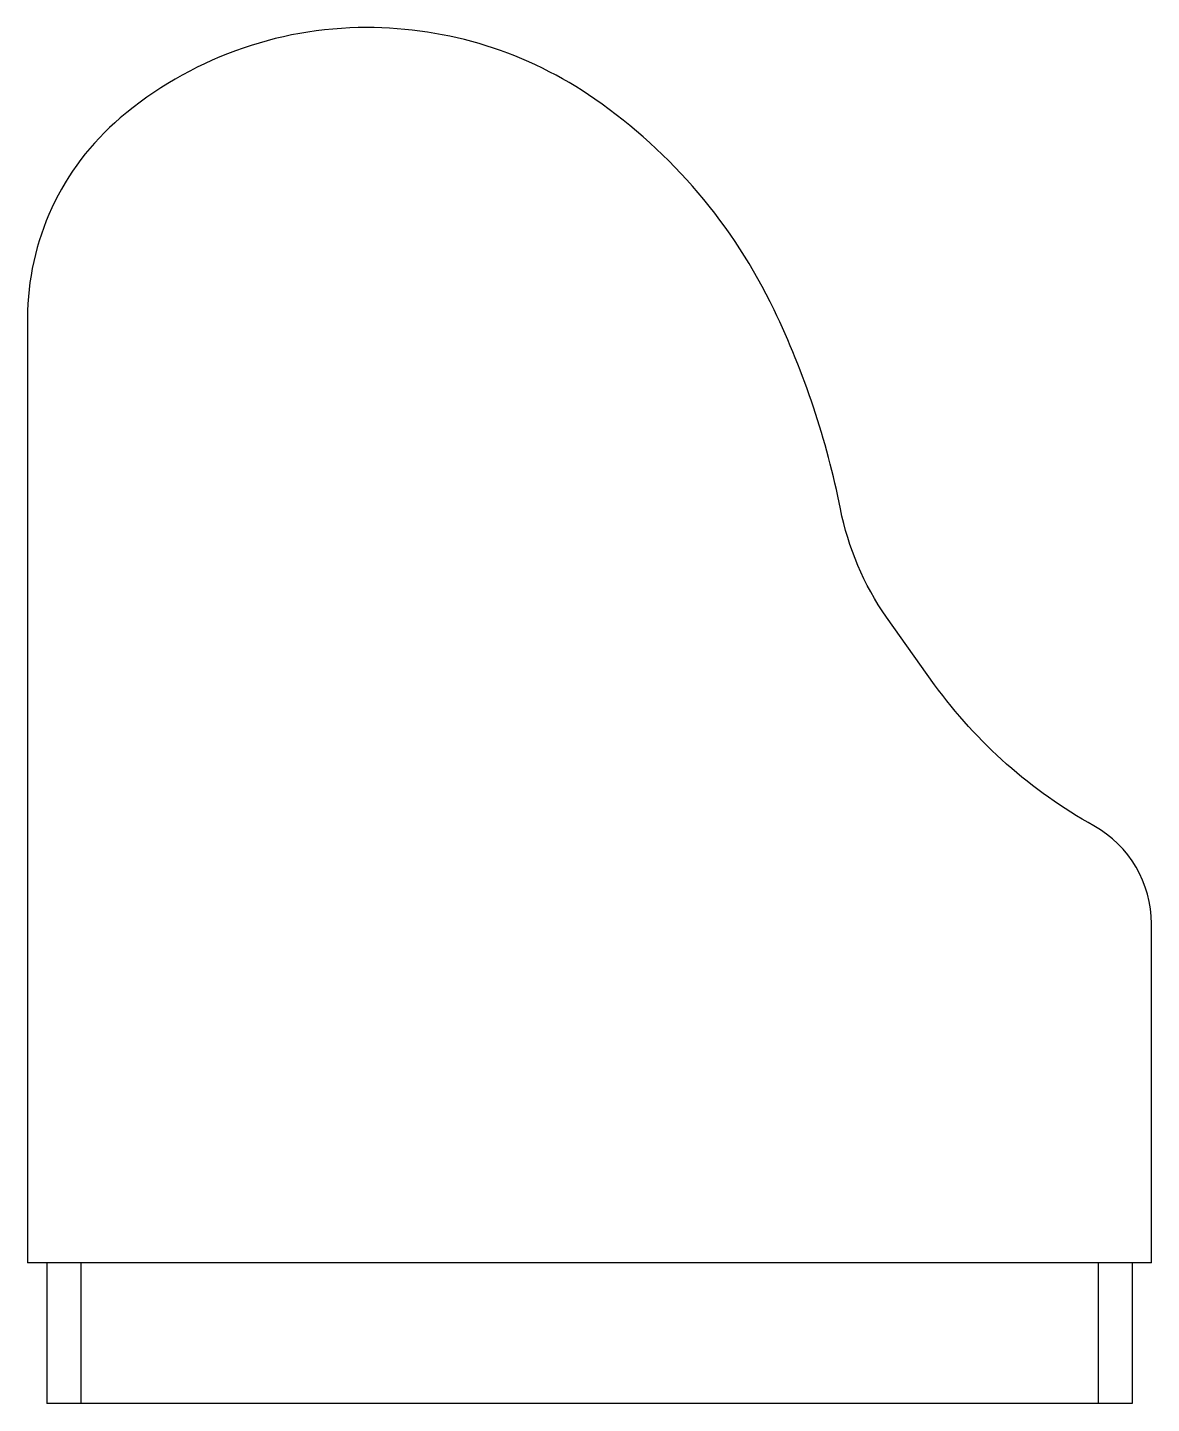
# Model space of a CAD drawing. Extents: x -29 to 29, y 0 to 71.
import ezdxf

# ---------------------------------------------------------------- set-up
doc = ezdxf.new("R2010")
doc.units = 0
doc.header["$LTSCALE"] = 24
doc.header["$MEASUREMENT"] = 0
doc.layers.get('0').update_dxf_attribs({"linetype": 'CONTINUOUS'})

msp = doc.modelspace()

# ---------------------------------------------------------------- linework, layer by layer
at = {"color": 0}
for p, q in [((29, 7.25), (-29, 7.25)), ((-28, 7.25), (-28, 0)), ((-28, 7.25), (-28, 0)), ((-26.25, 7.25), (-26.25, 0)), ((26.25, 7.25), (26.25, 0)), ((26.25, 7.25), (26.25, 0)), ((28, 7.25), (28, 0)), ((28, 0), (-28, 0))]:
    msp.add_line(p, q, dxfattribs=at)
msp.add_lwpolyline([(29, 7.25), (29, 24.75, 0.272044), (26.032, 29.802, -0.108755), (17.811, 37.085), (15.318, 40.575, -0.102413), (12.949, 46.161, 0.0624), (9.527, 56.432, 0.129906), (0.282, 67.305, 0.153131), (-11.5, 71, 0.17774), (-24.217, 66.332, 0.220257), (-29, 56), (-29, 7.25)], format="xyb", dxfattribs=at)
for points in [[(-26.25, 7.25), (-26.25, 0)], [(28, 7.25), (28, 0)]]:
    msp.add_lwpolyline(points, dxfattribs=at)

doc.saveas('drawing.dxf')
